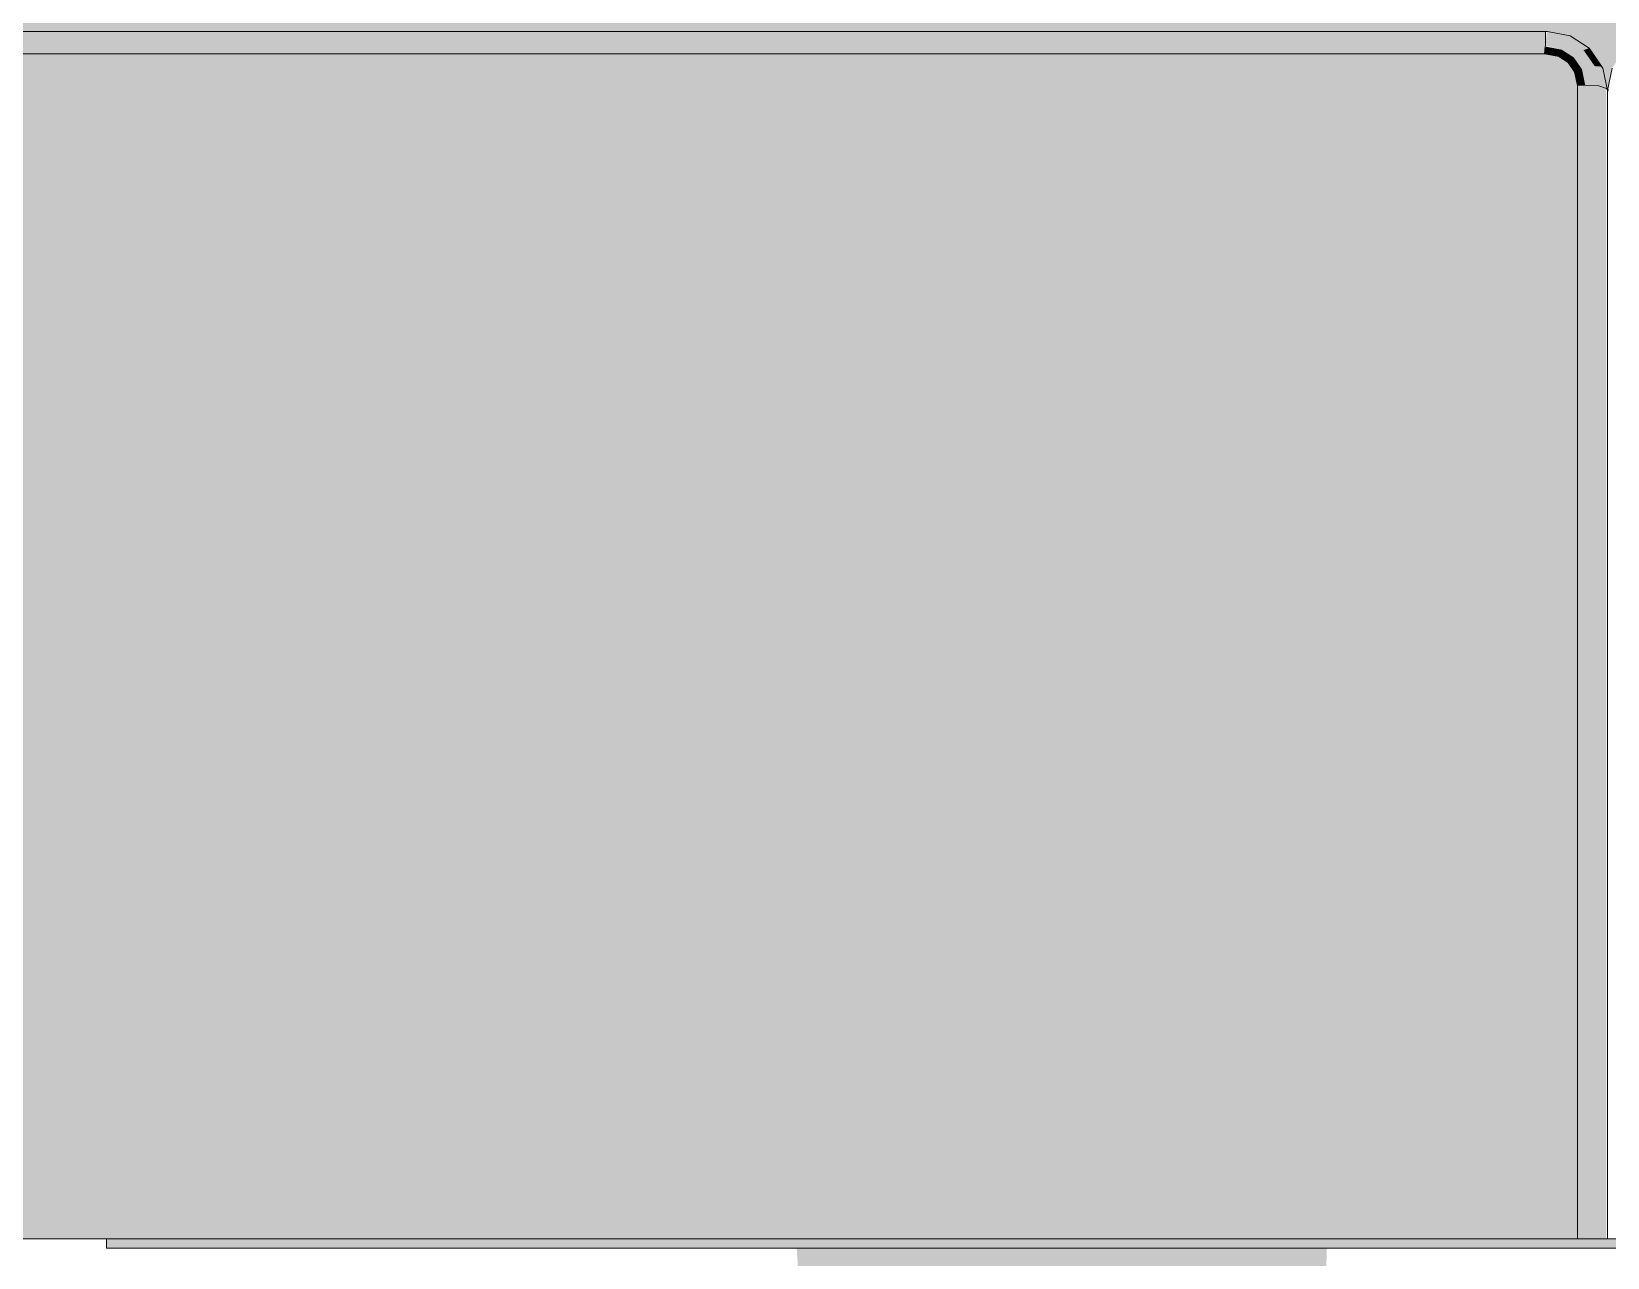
# Model space of a CAD drawing. Header units: centimetres. Extents: x -4381 to 5639, y -3920 to 4826.
# Drawn here: x 72.892 to 73.417, y 36.097 to 36.506 of the extents above; entities that cross this region are included whole.
import ezdxf
from ezdxf.xclip import XClip

# ---------------------------------------------------------------- set-up
doc = ezdxf.new("R2010")
doc.units = ezdxf.units.CM
doc.header["$MEASUREMENT"] = 0
doc.header["$XCLIPFRAME"] = 0
doc.set_wipeout_variables(frame=1)
doc.linetypes.add('Wipeout_Contour', pattern=[100, 0, -100])
for name, color, linetype in [('01- MOBILIER', 7, 'Continuous'), ('Drawing & Figure', 7, 'Continuous'), ('Structural - Bearing', 7, 'Continuous')]:
    doc.layers.add(name, color=color, linetype=linetype)
for name, color, linetype, lineweight in [('01- MOBILIER_Pen_No__1', 7, 'Continuous', 5), ('01- MOBILIER_Pen_No__101', 252, 'Continuous', 5), ('01- MOBILIER_Pen_No__18', 9, 'Continuous', 5)]:
    doc.layers.add(name, color=color, linetype=linetype, lineweight=lineweight)
for name, color, linetype, lineweight, true_color in [('01- MOBILIER_Pen_No__102', 7, 'Continuous', 5, 0xcccccc), ('01- MOBILIER_Pen_No__119', 7, 'Continuous', 5, 0xdecbcb), ('01- MOBILIER_Pen_No__186', 7, 'Continuous', 5, 0xe8e8e8), ('03-Personnages.2D_Pen_No__58', 7, 'Continuous', 5, 0xdf0000), ('Structural - Bearing_Pen_No__102', 7, 'Continuous', 5, 0xcccccc)]:
    doc.layers.add(name, color=color, linetype=linetype, lineweight=lineweight, true_color=true_color)

# ---------------------------------------------------------------- blocks, each defined once
blk = doc.blocks.new('Drawing_7_7', base_point=(-363.09186, 32.20361))
at = {"layer": '01- MOBILIER_Pen_No__119', "linetype": 'Continuous', "ltscale": 10}
blk.add_hatch(color=256, dxfattribs=at).paths.add_polyline_path([(73.41536, 36.49372), (73.41654, 36.48697)])
at = {"layer": '01- MOBILIER_Pen_No__18', "linetype": 'Continuous', "ltscale": 10}
blk.add_hatch(color=256, dxfattribs=at).paths.add_polyline_path([(73.41688, 36.48633), (73.41654, 36.10361)])
at = {"color": 254, "linetype": 'Wipeout_Contour', "lineweight": 0, "ltscale": 327.592968}
blk.add_wipeout([(73.41395, 36.10361), (73.41654, 36.10361), (73.41654, 36.48697), (73.41395, 36.48788)], dxfattribs=at).dxf.layer = '01- MOBILIER'
at = {"layer": '01- MOBILIER_Pen_No__186', "linetype": 'Continuous', "ltscale": 10}
blk.add_hatch(color=256, dxfattribs=at).paths.add_polyline_path([(73.41395, 36.10361), (73.41654, 36.10361), (73.41654, 36.48697), (73.41395, 36.48788)])
at = {"color": 254, "linetype": 'Wipeout_Contour', "lineweight": 0, "ltscale": 328.014124}
blk.add_wipeout([(73.41504, 36.49426), (73.4126, 36.49445), (73.41395, 36.48788), (73.41654, 36.48697)], dxfattribs=at).dxf.layer = '01- MOBILIER'
at = {"layer": '01- MOBILIER_Pen_No__186', "linetype": 'Continuous', "ltscale": 10}
blk.add_hatch(color=256, dxfattribs=at).paths.add_polyline_path([(73.41504, 36.49426), (73.4126, 36.49445), (73.41395, 36.48788), (73.41654, 36.48697)])
at = {"color": 254, "linetype": 'Wipeout_Contour', "lineweight": 0, "ltscale": 327.987834}
blk.add_wipeout([(73.41078, 36.50042), (73.40891, 36.49978), (73.4126, 36.49445), (73.41504, 36.49426)], dxfattribs=at).dxf.layer = '01- MOBILIER'
at = {"color": 254, "linetype": 'Wipeout_Contour', "lineweight": 0, "ltscale": 327.58158}
blk.add_wipeout([(73.40947, 36.10361), (73.41395, 36.10361), (73.41395, 36.48788), (73.40947, 36.48812)], dxfattribs=at).dxf.layer = '01- MOBILIER'
at = {"layer": '01- MOBILIER_Pen_No__101', "linetype": 'Continuous', "ltscale": 10}
blk.add_hatch(color=256, dxfattribs=at).paths.add_polyline_path([(73.41688, 36.48633), (73.41873, 36.49426)])
at = {"layer": '01- MOBILIER_Pen_No__186', "linetype": 'Continuous', "ltscale": 10}
for points in [[(73.41078, 36.50042), (73.40891, 36.49978), (73.4126, 36.49445), (73.41504, 36.49426)], [(73.40947, 36.10361), (73.41395, 36.10361), (73.41395, 36.48788), (73.40947, 36.48812)]]:
    blk.add_hatch(color=256, dxfattribs=at).paths.add_polyline_path(points)
at = {"color": 254, "linetype": 'Wipeout_Contour', "lineweight": 0, "ltscale": 327.979316}
blk.add_wipeout([(73.4044, 36.50454), (73.40339, 36.50334), (73.40891, 36.49978), (73.41078, 36.50042)], dxfattribs=at).dxf.layer = '01- MOBILIER'
at = {"color": 254, "linetype": 'Wipeout_Contour', "lineweight": 0, "ltscale": 327.914717}
blk.add_wipeout([(73.4126, 36.49445), (73.40838, 36.49343), (73.40947, 36.48812), (73.41395, 36.48788)], dxfattribs=at).dxf.layer = '01- MOBILIER'
at = {"layer": '01- MOBILIER', "linetype": 'Continuous', "lineweight": 0, "ltscale": 10, "true_color": 0xffffff}
blk.add_hatch(color=7, dxfattribs=at).paths.add_polyline_path([(73.4044, 36.50454), (73.40339, 36.50334), (73.40891, 36.49978), (73.41078, 36.50042)])
at = {"layer": '01- MOBILIER_Pen_No__186', "linetype": 'Continuous', "ltscale": 10}
blk.add_hatch(color=256, dxfattribs=at).paths.add_polyline_path([(73.4126, 36.49445), (73.40838, 36.49343), (73.40947, 36.48812), (73.41395, 36.48788)])
at = {"color": 254, "linetype": 'Wipeout_Contour', "lineweight": 0, "ltscale": 327.970617}
blk.add_wipeout([(73.39685, 36.50599), (73.39659, 36.50465), (73.40339, 36.50334), (73.4044, 36.50454)], dxfattribs=at).dxf.layer = '01- MOBILIER'
at = {"color": 254, "linetype": 'Wipeout_Contour', "lineweight": 0, "ltscale": 327.953507}
blk.add_wipeout([(73.40891, 36.49978), (73.40568, 36.49733), (73.40838, 36.49343), (73.4126, 36.49445)], dxfattribs=at).dxf.layer = '01- MOBILIER'
at = {"color": 254, "linetype": 'Wipeout_Contour', "lineweight": 0, "ltscale": 327.569052}
blk.add_wipeout([(73.40688, 36.10361), (73.40947, 36.10361), (73.40947, 36.48812), (73.40688, 36.48796)], dxfattribs=at).dxf.layer = '01- MOBILIER'
at = {"layer": '01- MOBILIER_Pen_No__119', "linetype": 'Continuous', "ltscale": 10}
blk.add_hatch(color=256, dxfattribs=at).paths.add_polyline_path([(73.40688, 36.10361), (73.40947, 36.10361), (73.40947, 36.48812), (73.40688, 36.48796)])
at = {"layer": '01- MOBILIER_Pen_No__186', "linetype": 'Continuous', "ltscale": 10}
for points in [[(73.39685, 36.50599), (73.39659, 36.50465), (73.40339, 36.50334), (73.4044, 36.50454)], [(73.40891, 36.49978), (73.40568, 36.49733), (73.40838, 36.49343), (73.4126, 36.49445)]]:
    blk.add_hatch(color=256, dxfattribs=at).paths.add_polyline_path(points)
at = {"color": 254, "linetype": 'Wipeout_Contour', "lineweight": 0, "ltscale": 326.716845}
blk.add_wipeout([(72.73692, 36.50599), (72.73717, 36.50465), (73.39618, 36.50465), (73.39618, 36.50599)], dxfattribs=at).dxf.layer = '01- MOBILIER'
at = {"color": 254, "linetype": 'Wipeout_Contour', "lineweight": 0, "ltscale": 328.029688}
blk.add_wipeout([(73.40339, 36.50334), (73.40164, 36.49993), (73.40568, 36.49733), (73.40891, 36.49978)], dxfattribs=at).dxf.layer = '01- MOBILIER'
at = {"color": 254, "linetype": 'Wipeout_Contour', "lineweight": 0, "ltscale": 327.890864}
blk.add_wipeout([(73.40838, 36.49343), (73.40594, 36.49254), (73.40688, 36.48796), (73.40947, 36.48812)], dxfattribs=at).dxf.layer = '01- MOBILIER'
at = {"layer": '01- MOBILIER_Pen_No__119', "linetype": 'Continuous', "ltscale": 10}
blk.add_hatch(color=256, dxfattribs=at).paths.add_polyline_path([(73.40838, 36.49343), (73.40594, 36.49254), (73.40688, 36.48796), (73.40947, 36.48812)])
at = {"layer": '01- MOBILIER_Pen_No__186', "linetype": 'Continuous', "ltscale": 10}
for points in [[(72.73692, 36.50599), (72.73717, 36.50465), (73.39618, 36.50465), (73.39618, 36.50599)], [(73.40339, 36.50334), (73.40164, 36.49993), (73.40568, 36.49733), (73.40891, 36.49978)]]:
    blk.add_hatch(color=256, dxfattribs=at).paths.add_polyline_path(points)
at = {"color": 254, "linetype": 'Wipeout_Contour', "lineweight": 0, "ltscale": 328.068961}
blk.add_wipeout([(73.39659, 36.50465), (73.39618, 36.50124), (73.40164, 36.49993), (73.40339, 36.50334)], dxfattribs=at).dxf.layer = '01- MOBILIER'
at = {"layer": '01- MOBILIER_Pen_No__186', "linetype": 'Continuous', "ltscale": 10}
blk.add_hatch(color=256, dxfattribs=at).paths.add_polyline_path([(73.39659, 36.50465), (73.39618, 36.50124), (73.40164, 36.49993), (73.40339, 36.50334)])
at = {"color": 254, "linetype": 'Wipeout_Contour', "lineweight": 0, "ltscale": 326.712748}
blk.add_wipeout([(72.73717, 36.50465), (72.73761, 36.50099), (73.39615, 36.50099), (73.39618, 36.50465)], dxfattribs=at).dxf.layer = '01- MOBILIER'
at = {"color": 254, "linetype": 'Wipeout_Contour', "lineweight": 0, "ltscale": 327.94743}
blk.add_wipeout([(73.40568, 36.49733), (73.40381, 36.49561), (73.40594, 36.49254), (73.40838, 36.49343)], dxfattribs=at).dxf.layer = '01- MOBILIER'
at = {"layer": '01- MOBILIER_Pen_No__186', "linetype": 'Continuous', "ltscale": 10}
for points in [[(72.73717, 36.50465), (72.73761, 36.50099), (73.39615, 36.50099), (73.39618, 36.50465)], [(73.40568, 36.49733), (73.40381, 36.49561), (73.40594, 36.49254), (73.40838, 36.49343)]]:
    blk.add_hatch(color=256, dxfattribs=at).paths.add_polyline_path(points)
at = {"color": 254, "linetype": 'Wipeout_Contour', "lineweight": 0, "ltscale": 328.00104}
blk.add_wipeout([(73.40164, 36.49993), (73.40063, 36.49767), (73.40381, 36.49561), (73.40568, 36.49733)], dxfattribs=at).dxf.layer = '01- MOBILIER'
at = {"layer": '01- MOBILIER_Pen_No__186', "linetype": 'Continuous', "ltscale": 10}
blk.add_hatch(color=256, dxfattribs=at).paths.add_polyline_path([(73.40164, 36.49993), (73.40063, 36.49767), (73.40381, 36.49561), (73.40568, 36.49733)])
at = {"color": 254, "linetype": 'Wipeout_Contour', "lineweight": 0, "ltscale": 327.992541}
blk.add_wipeout([(73.39615, 36.50099), (73.3959, 36.49858), (73.40063, 36.49767), (73.40164, 36.49993)], dxfattribs=at).dxf.layer = '01- MOBILIER'
at = {"layer": '01- MOBILIER_Pen_No__119', "linetype": 'Continuous', "ltscale": 10}
blk.add_hatch(color=256, dxfattribs=at).paths.add_polyline_path([(73.39615, 36.50099), (73.3959, 36.49858), (73.40063, 36.49767), (73.40164, 36.49993)])
at = {"color": 254, "linetype": 'Wipeout_Contour', "lineweight": 0, "ltscale": 326.708257}
blk.add_wipeout([(72.73761, 36.50099), (72.73787, 36.49858), (73.3959, 36.49858), (73.39615, 36.50099)], dxfattribs=at).dxf.layer = '01- MOBILIER'
at = {"layer": '01- MOBILIER_Pen_No__119', "linetype": 'Continuous', "ltscale": 10}
blk.add_hatch(color=256, dxfattribs=at).paths.add_polyline_path([(72.73761, 36.50099), (72.73787, 36.49858), (73.3959, 36.49858), (73.39615, 36.50099)])
at = {"color": 254, "linetype": 'Wipeout_Contour', "lineweight": 0, "ltscale": 1062.630726}
blk.add_wipeout([(72.72782, 36.49254), (72.72688, 36.48796), (72.72688, 36.10361), (73.3959, 36.10361), (73.40688, 36.10361), (73.40688, 36.48796), (73.40594, 36.49254), (73.40381, 36.49561), (73.40063, 36.49767), (73.3959, 36.49858), (72.73787, 36.49858), (72.73313, 36.49767), (72.72995, 36.49561)], dxfattribs=at).dxf.layer = '01- MOBILIER'
at = {"layer": '01- MOBILIER_Pen_No__102', "linetype": 'Continuous', "ltscale": 10}
blk.add_hatch(color=256, dxfattribs=at).paths.add_polyline_path([(72.72782, 36.49254), (72.72688, 36.48796), (72.72688, 36.10361), (73.3959, 36.10361), (73.40688, 36.10361), (73.40688, 36.48796), (73.40594, 36.49254), (73.40381, 36.49561), (73.40063, 36.49767), (73.3959, 36.49858), (72.73787, 36.49858), (72.73313, 36.49767), (72.72995, 36.49561)])
at = {"color": 254, "linetype": 'Wipeout_Contour', "lineweight": 0, "ltscale": 3157.551815}
blk.add_wipeout([(73.59188, 38.72861), (71.24188, 38.72861), (71.24188, 36.28361), (71.29667, 36.28361), (71.24947, 36.45975), (71.24913, 36.46234), (71.25047, 36.46734), (71.25413, 36.471), (71.25654, 36.472), (71.38211, 36.50565), (71.3847, 36.50599), (71.99685, 36.50599), (72.0044, 36.50454), (72.01078, 36.50042), (72.01504, 36.49426), (72.01688, 36.48633), (72.0184, 36.49372), (72.02299, 36.50042), (72.02936, 36.50454), (72.03692, 36.50599), (72.69685, 36.50599), (72.7044, 36.50454), (72.71078, 36.50042), (72.71504, 36.49426), (72.71688, 36.48633), (72.7184, 36.49372), (72.72299, 36.50042), (72.72936, 36.50454), (72.73692, 36.50599), (73.39685, 36.50599), (73.4044, 36.50454), (73.41078, 36.50042), (73.41504, 36.49426), (73.41688, 36.48633), (73.4184, 36.49372), (73.42299, 36.50042), (73.42936, 36.50454), (73.43692, 36.50599), (73.59188, 36.50599)], dxfattribs=at).dxf.layer = 'Structural - Bearing'
at = {"layer": '03-Personnages.2D_Pen_No__58', "linetype": 'Continuous', "lineweight": 0, "ltscale": 10, "true_color": 0x6f0000}
blk.add_hatch(color=16, dxfattribs=at).paths.add_polyline_path([(73.25153, 36.39826), (73.26428, 36.4127), (73.27338, 36.43097), (73.27744, 36.44601), (73.27718, 36.45526), (73.28401, 36.47373), (73.29264, 36.49932), (73.2969, 36.50347), (73.29998, 36.5143), (73.30297, 36.53055), (73.32031, 36.53561), (73.32584, 36.5414), (73.33034, 36.55302), (73.33003, 36.56), (73.33563, 36.56472), (73.34268, 36.57913), (73.34253, 36.59693), (73.34162, 36.60853), (73.33646, 36.61733), (73.32865, 36.62669), (73.31262, 36.64556), (73.28256, 36.66556), (73.28205, 36.66884), (73.27897, 36.67345), (73.27141, 36.67697), (73.25824, 36.69108), (73.25465, 36.69875), (73.24507, 36.70711), (73.24136, 36.70901), (73.2439, 36.71387), (73.2451, 36.717), (73.24774, 36.73125), (73.24991, 36.73845), (73.25335, 36.74964), (73.25591, 36.74987), (73.25797, 36.75109), (73.26158, 36.75466), (73.26533, 36.76052), (73.26844, 36.76637), (73.2711, 36.77635), (73.27225, 36.7881), (73.27221, 36.79771), (73.27184, 36.80214), (73.27133, 36.80627), (73.26925, 36.80768), (73.26634, 36.80695), (73.26465, 36.80501), (73.26473, 36.81447), (73.26484, 36.82195), (73.26601, 36.8305), (73.26336, 36.84978), (73.2534, 36.88034), (73.23886, 36.89985), (73.22714, 36.9082), (73.22717, 36.91866), (73.22879, 36.92201), (73.2274, 36.92955), (73.22495, 36.93673), (73.21616, 36.94388), (73.20072, 36.94232), (73.19601, 36.945), (73.18761, 36.94482), (73.1724, 36.94034), (73.16275, 36.93367), (73.14518, 36.91537), (73.12514, 36.89214), (73.10668, 36.83361), (73.09615, 36.80125), (73.08377, 36.75229), (73.067, 36.71612), (73.04767, 36.69304), (73.02684, 36.68604), (72.98026, 36.66077), (72.97041, 36.6346), (72.9652, 36.60667), (72.9697, 36.58747), (72.97165, 36.58115), (72.97121, 36.5699), (72.97122, 36.55068), (72.96963, 36.5407), (72.97444, 36.5314), (72.9748, 36.50001), (72.9823, 36.46388), (72.97723, 36.45097), (72.97537, 36.43808), (72.97633, 36.42947), (72.98271, 36.42003), (72.97848, 36.39403), (72.97305, 36.3839), (72.97042, 36.36702), (72.97352, 36.35877), (72.95898, 36.33208), (72.93038, 36.28191), (72.92943, 36.27165), (72.93185, 36.25579), (72.93194, 36.23465), (72.92838, 36.22054), (72.92469, 36.20244), (72.92656, 36.18166), (72.93038, 36.17221), (72.9335, 36.15884), (72.94603, 36.12765), (72.96699, 36.10361), (73.14659, 36.10361), (73.14763, 36.08716), (73.15355, 36.04295), (73.15668, 36.00005), (73.15583, 35.96572), (73.15342, 35.93983), (73.14837, 35.92504), (73.14595, 35.91525), (73.14685, 35.90866), (73.14592, 35.89209), (73.14384, 35.8829), (73.13933, 35.86439), (73.13905, 35.85221), (73.13595, 35.83197), (73.12987, 35.80866), (73.12387, 35.79706), (73.11847, 35.78526), (73.11832, 35.77388), (73.11969, 35.76597), (73.11886, 35.75745), (73.12646, 35.75416), (73.14484, 35.74912), (73.16555, 35.74675), (73.19142, 35.74833), (73.19719, 35.75268), (73.19808, 35.75994), (73.1966, 35.76565), (73.1995, 35.77072), (73.20012, 35.78037), (73.19896, 35.78755), (73.19734, 35.79187), (73.19846, 35.7948), (73.20017, 35.7996), (73.19951, 35.81131), (73.19847, 35.82195), (73.19825, 35.84024), (73.19914, 35.85069), (73.20088, 35.86161), (73.20045, 35.86819), (73.19947, 35.87963), (73.20263, 35.88656), (73.20613, 35.8919), (73.20835, 35.90089), (73.20862, 35.91566), (73.20558, 35.92623), (73.206, 35.93508), (73.20752, 35.95198), (73.21494, 35.97304), (73.22141, 36.00035), (73.22661, 36.02565), (73.22494, 35.99763), (73.22543, 35.96364), (73.22765, 35.92906), (73.22892, 35.89826), (73.22974, 35.8722), (73.2297, 35.8692), (73.22922, 35.86035), (73.22512, 35.85016), (73.22387, 35.83544), (73.22516, 35.82626), (73.2281, 35.8206), (73.23054, 35.81338), (73.2284, 35.8021), (73.2273, 35.79559), (73.22792, 35.78455), (73.22774, 35.77407), (73.22565, 35.75589), (73.22353, 35.74541), (73.22168, 35.73384), (73.22289, 35.72889), (73.22371, 35.72586), (73.22166, 35.72173), (73.21977, 35.7147), (73.2194, 35.70504), (73.22004, 35.70361), (73.30081, 35.70361), (73.30149, 35.71123), (73.29732, 35.72352), (73.29254, 35.73568), (73.28887, 35.75949), (73.28785, 35.77994), (73.28881, 35.79208), (73.28622, 35.81096), (73.28508, 35.82031), (73.28585, 35.83689), (73.28741, 35.84335), (73.28601, 35.85333), (73.28249, 35.86856), (73.28213, 35.87229), (73.28468, 35.89752), (73.28882, 35.92295), (73.29732, 35.95459), (73.30952, 35.99483), (73.31586, 36.01914), (73.32255, 36.05469), (73.32306, 36.08829), (73.32379, 36.11627), (73.32262, 36.13919), (73.32664, 36.16291), (73.33162, 36.17731), (73.33583, 36.19214), (73.34059, 36.20868), (73.34236, 36.22776), (73.34276, 36.24905), (73.33653, 36.27223), (73.32581, 36.282), (73.3094, 36.28947), (73.29685, 36.29397), (73.29248, 36.30114), (73.27916, 36.31738), (73.26213, 36.33674), (73.24669, 36.35211), (73.26576, 36.35391), (73.2792, 36.35696), (73.28212, 36.35605), (73.28613, 36.35144), (73.29689, 36.34743), (73.30465, 36.34932), (73.31118, 36.35326), (73.34748, 36.35435), (73.34939, 36.33819), (73.34753, 36.31373), (73.34756, 36.28915), (73.34842, 36.28673), (73.35057, 36.28475), (73.35305, 36.28768), (73.35479, 36.29488), (73.35661, 36.303), (73.35888, 36.30436), (73.36227, 36.31107), (73.36721, 36.31921), (73.37024, 36.32691), (73.37309, 36.34137), (73.37449, 36.34736), (73.37447, 36.35099), (73.37374, 36.35518), (73.37188, 36.35717), (73.36494, 36.3644), (73.36064, 36.37093), (73.35969, 36.37712), (73.3578, 36.38615), (73.35593, 36.38877), (73.35365, 36.39012), (73.3466, 36.39115), (73.33144, 36.39073), (73.28659, 36.39088), (73.28089, 36.39085), (73.2653, 36.39092), (73.2397, 36.38703)])
at = {"layer": 'Structural - Bearing_Pen_No__102', "linetype": 'Continuous', "ltscale": 10}
blk.add_hatch(color=256, dxfattribs=at).paths.add_polyline_path([(73.59188, 38.72861), (71.24188, 38.72861), (71.24188, 36.28361), (71.29667, 36.28361), (71.24947, 36.45975), (71.24913, 36.46234), (71.25047, 36.46734), (71.25413, 36.471), (71.25654, 36.472), (71.38211, 36.50565), (71.3847, 36.50599), (71.99685, 36.50599), (72.0044, 36.50454), (72.01078, 36.50042), (72.01504, 36.49426), (72.01688, 36.48633), (72.0184, 36.49372), (72.02299, 36.50042), (72.02936, 36.50454), (72.03692, 36.50599), (72.69685, 36.50599), (72.7044, 36.50454), (72.71078, 36.50042), (72.71504, 36.49426), (72.71688, 36.48633), (72.7184, 36.49372), (72.72299, 36.50042), (72.72936, 36.50454), (72.73692, 36.50599), (73.39685, 36.50599), (73.4044, 36.50454), (73.41078, 36.50042), (73.41504, 36.49426), (73.41688, 36.48633), (73.4184, 36.49372), (73.42299, 36.50042), (73.42936, 36.50454), (73.43692, 36.50599), (73.59188, 36.50599)])
at = {"layer": '01- MOBILIER_Pen_No__1', "linetype": 'Continuous', "ltscale": 10}
for p, q in [((73.39618, 36.50599), (72.73692, 36.50599)), ((73.39685, 36.50599), (73.39618, 36.50599)), ((73.39618, 36.50465), (73.39618, 36.50599)), ((73.39618, 36.50124), (73.39618, 36.50465)), ((73.4044, 36.50454), (73.39685, 36.50599)), ((73.41078, 36.50042), (73.4044, 36.50454)), ((73.3959, 36.49858), (72.73787, 36.49858)), ((73.3959, 36.49858), (73.39615, 36.50099)), ((73.40063, 36.49767), (73.3959, 36.49858)), ((73.39615, 36.50099), (73.39618, 36.50124)), ((73.41536, 36.49372), (73.41078, 36.50042)), ((73.40381, 36.49561), (73.40063, 36.49767)), ((73.40594, 36.49254), (73.40381, 36.49561)), ((73.41504, 36.49426), (73.41536, 36.49372)), ((73.41688, 36.48633), (73.41536, 36.49372)), ((73.4184, 36.49372), (73.41688, 36.48633)), ((73.40688, 36.48796), (73.40594, 36.49254)), ((73.40688, 36.48796), (73.40947, 36.48812)), ((73.40688, 36.10361), (73.40688, 36.48796)), ((73.40947, 36.48812), (73.41395, 36.48788)), ((73.41395, 36.48788), (73.41654, 36.48696)), ((73.41688, 36.48633), (73.41654, 36.48697)), ((73.41722, 36.48654), (73.41688, 36.48587)), ((73.41688, 36.48587), (73.41688, 36.48633)), ((73.41688, 36.48633), (73.41688, 36.10361))]:
    blk.add_line(p, q, dxfattribs=at)
at = {"color": 254, "linetype": 'Wipeout_Contour', "lineweight": 0, "ltscale": 327.075965}
blk.add_wipeout([(72.91688, 36.10361), (72.91688, 36.10049), (73.81688, 36.10049), (73.81688, 36.10361)], dxfattribs=at).dxf.layer = '01- MOBILIER'
at = {"layer": '01- MOBILIER_Pen_No__18', "linetype": 'Continuous', "ltscale": 10}
blk.add_hatch(color=256, dxfattribs=at).paths.add_polyline_path([(72.91688, 36.10361), (72.91688, 36.10049), (73.81688, 36.10049), (73.81688, 36.10361)])
at = {"layer": '01- MOBILIER_Pen_No__1', "linetype": 'Continuous', "ltscale": 10}
for p, q in [((72.91688, 36.10361), (72.86688, 36.10361)), ((72.91688, 36.10361), (73.81688, 36.10361)), ((72.91688, 36.10361), (72.91688, 36.10049)), ((73.81688, 36.10049), (72.91688, 36.10049))]:
    blk.add_line(p, q, dxfattribs=at)

msp = doc.modelspace()

# ---------------------------------------------------------------- block references
at = {"layer": 'Drawing & Figure', "color": 151, "linetype": 'Continuous', "lineweight": 5, "ltscale": 10, "true_color": 0x80c2ff}
ref = msp.add_blockref('Drawing_7_7', (-363.09186, 32.20361), dxfattribs=at)
XClip(ref).set_block_clipping_path([(51.7463984619, 23.6253966175), (100.4426918859, 45.1170657245)])

doc.saveas('drawing.dxf')
